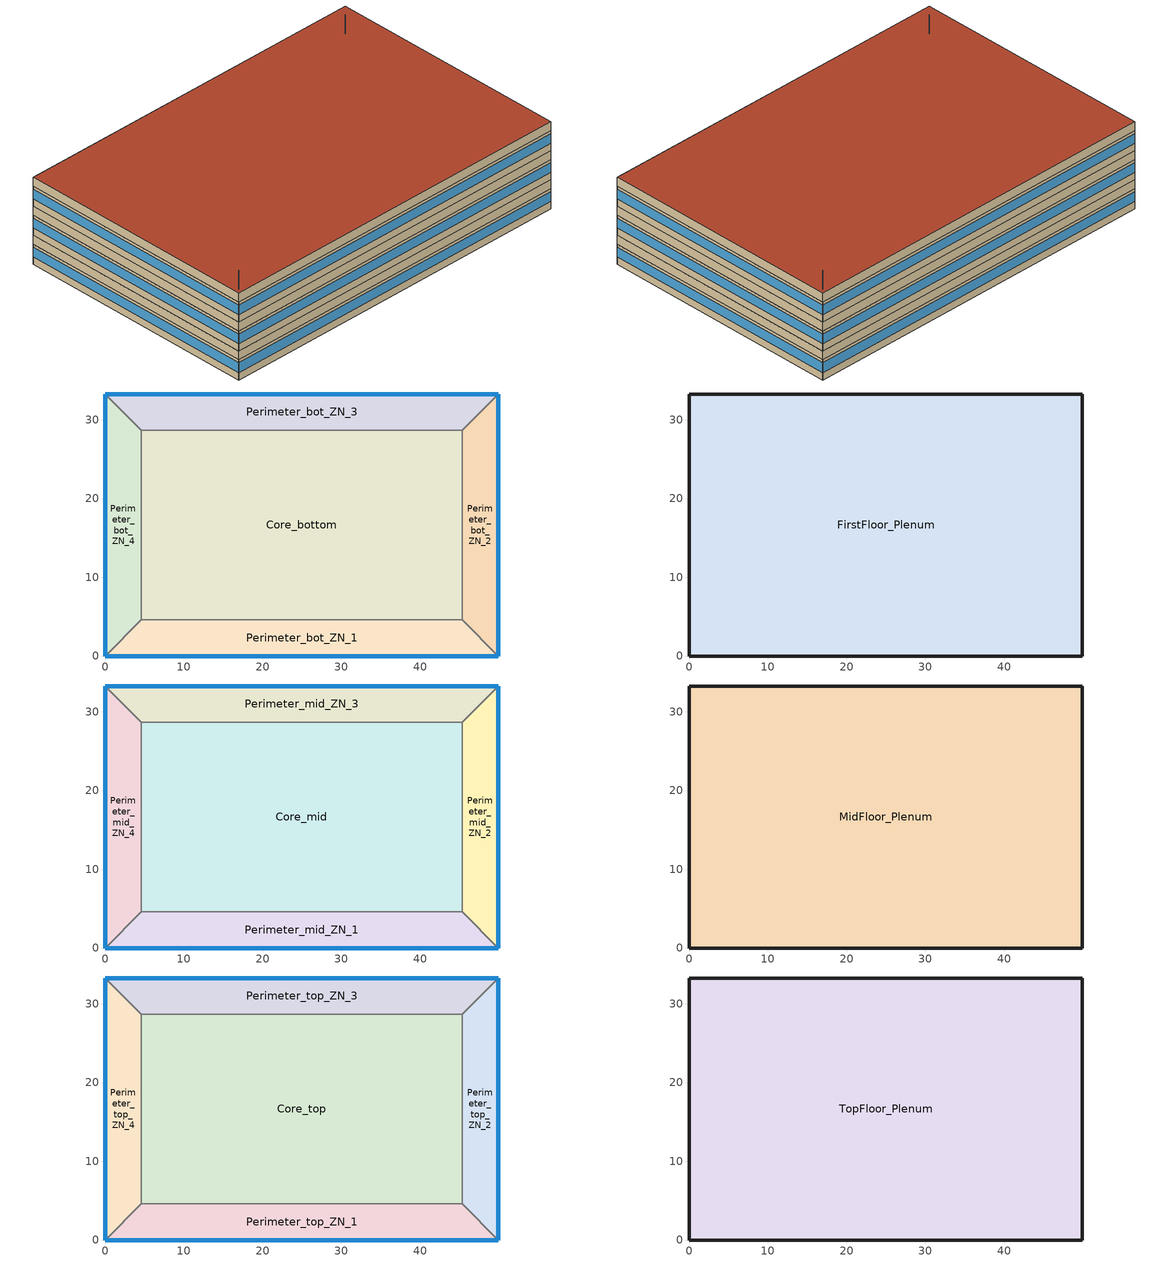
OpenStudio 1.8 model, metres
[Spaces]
Core_bottom
 floor ground: 45.34,28.7 45.34,4.57 4.57,4.57 4.57,28.7 z0
 wall to Perimeter_bot_ZN_1: 4.57,4.57 45.34,4.57 z0:2.74
 wall to Perimeter_bot_ZN_2: 45.34,4.57 45.34,28.7 z0:2.74
 wall to Perimeter_bot_ZN_4: 4.57,28.7 4.57,4.57 z0:2.74
 wall to Perimeter_bot_ZN_3: 45.34,28.7 4.57,28.7 z0:2.74
Perimeter_bot_ZN_2
 floor ground: 49.91,33.27 49.91,0 45.34,4.57 45.34,28.7 z0
 wall outside: 49.91,0 49.91,33.27 z0:2.74
 wall to Perimeter_bot_ZN_1: 45.34,4.57 49.91,0 z0:2.74
 wall to Perimeter_bot_ZN_3: 49.91,33.27 45.34,28.7 z0:2.74
 window: 49.91,0 49.91,33.27 z1.02:2.33
Perimeter_bot_ZN_3
 floor ground: 49.91,33.27 45.34,28.7 4.57,28.7 0,33.27 z0
 wall outside: 49.91,33.27 0,33.27 z0:2.74
 wall to Perimeter_bot_ZN_4: 0,33.27 4.57,28.7 z0:2.74
 window: 49.91,33.27 0,33.27 z1.02:2.33
Perimeter_bot_ZN_1
 floor ground: 45.34,4.57 49.91,0 0,0 4.57,4.57 z0
 wall outside: 0,0 49.91,0 z0:2.74
 wall to Perimeter_bot_ZN_4: 4.57,4.57 0,0 z0:2.74
 window: 0,0 49.91,0 z1.02:2.33
Perimeter_bot_ZN_4
 floor ground: 0,33.27 4.57,28.7 4.57,4.57 0,0 z0
 wall outside: 0,33.27 0,0 z0:2.74
 window: 0,33.27 0,0 z1.02:2.33
FirstFloor_Plenum
 floor to Perimeter_bot_ZN_3: 49.91,33.27 45.34,28.7 4.57,28.7 0,33.27 z2.74
 floor to Perimeter_bot_ZN_1: 45.34,4.57 49.91,0 0,0 4.57,4.57 z2.74
 floor to Core_bottom: 45.34,28.7 45.34,4.57 4.57,4.57 4.57,28.7 z2.74
 floor to Perimeter_bot_ZN_4: 0,33.27 4.57,28.7 4.57,4.57 0,0 z2.74
 floor to Perimeter_bot_ZN_2: 49.91,33.27 49.91,0 45.34,4.57 45.34,28.7 z2.74
 wall outside: 0,33.27 0,0 49.91,0 49.91,33.27 0,33.27 z2.74:3.96
Perimeter_mid_ZN_4
 floor to FirstFloor_Plenum: 0,33.27 4.57,28.7 4.57,4.57 0,0 z3.96
 wall outside: 0,33.27 0,0 z3.96:6.71
 wall to Perimeter_mid_ZN_3: 4.57,28.7 0,33.27 z3.96:6.71
 wall to Core_mid: 4.57,4.57 4.57,28.7 z3.96:6.71
 wall to Perimeter_mid_ZN_1: 0,0 4.57,4.57 z3.96:6.71
 window: 0,33.27 0,0 z4.98:6.29
Perimeter_mid_ZN_1
 floor to FirstFloor_Plenum: 45.34,4.57 49.91,0 0,0 4.57,4.57 z3.96
 wall outside: 0,0 49.91,0 z3.96:6.71
 wall to Core_mid: 45.34,4.57 4.57,4.57 z3.96:6.71
 wall to Perimeter_mid_ZN_2: 49.91,0 45.34,4.57 z3.96:6.71
 window: 0,0 49.91,0 z4.98:6.29
Perimeter_mid_ZN_2
 floor to FirstFloor_Plenum: 49.91,33.27 49.91,0 45.34,4.57 45.34,28.7 z3.96
 wall outside: 49.91,0 49.91,33.27 z3.96:6.71
 wall to Perimeter_mid_ZN_3: 49.91,33.27 45.34,28.7 z3.96:6.71
 wall to Core_mid: 45.34,28.7 45.34,4.57 z3.96:6.71
 window: 49.91,0 49.91,33.27 z4.98:6.29
Core_mid
 floor to FirstFloor_Plenum: 45.34,28.7 45.34,4.57 4.57,4.57 4.57,28.7 z3.96
 wall to Perimeter_mid_ZN_3: 45.34,28.7 4.57,28.7 z3.96:6.71
Perimeter_mid_ZN_3
 floor to FirstFloor_Plenum: 49.91,33.27 45.34,28.7 4.57,28.7 0,33.27 z3.96
 wall outside: 49.91,33.27 0,33.27 z3.96:6.71
 window: 49.91,33.27 0,33.27 z4.98:6.29
MidFloor_Plenum
 floor to Perimeter_mid_ZN_3: 49.91,33.27 45.34,28.7 4.57,28.7 0,33.27 z6.71
 floor to Perimeter_mid_ZN_4: 0,33.27 4.57,28.7 4.57,4.57 0,0 z6.71
 floor to Core_mid: 45.34,28.7 45.34,4.57 4.57,4.57 4.57,28.7 z6.71
 floor to Perimeter_mid_ZN_2: 49.91,33.27 49.91,0 45.34,4.57 45.34,28.7 z6.71
 floor to Perimeter_mid_ZN_1: 45.34,4.57 49.91,0 0,0 4.57,4.57 z6.71
 wall outside: 0,33.27 0,0 49.91,0 49.91,33.27 0,33.27 z6.71:7.92
Perimeter_top_ZN_3
 floor to MidFloor_Plenum: 49.91,33.27 45.34,28.7 4.57,28.7 0,33.27 z7.92
 wall outside: 49.91,33.27 0,33.27 z7.92:10.67
 wall to Perimeter_top_ZN_4: 0,33.27 4.57,28.7 z7.92:10.67
 wall to Core_top: 4.57,28.7 45.34,28.7 z7.92:10.67
 wall to Perimeter_top_ZN_2: 45.34,28.7 49.91,33.27 z7.92:10.67
 window: 49.91,33.27 0,33.27 z8.95:10.25
Perimeter_top_ZN_4
 floor to MidFloor_Plenum: 0,33.27 4.57,28.7 4.57,4.57 0,0 z7.92
 wall outside: 0,33.27 0,0 z7.92:10.67
 wall to Perimeter_top_ZN_1: 0,0 4.57,4.57 z7.92:10.67
 wall to Core_top: 4.57,4.57 4.57,28.7 z7.92:10.67
 window: 0,33.27 0,0 z8.95:10.25
Core_top
 floor to MidFloor_Plenum: 45.34,28.7 45.34,4.57 4.57,4.57 4.57,28.7 z7.92
 wall to Perimeter_top_ZN_1: 4.57,4.57 45.34,4.57 z7.92:10.67
 wall to Perimeter_top_ZN_2: 45.34,4.57 45.34,28.7 z7.92:10.67
Perimeter_top_ZN_2
 floor to MidFloor_Plenum: 49.91,33.27 49.91,0 45.34,4.57 45.34,28.7 z7.92
 wall outside: 49.91,0 49.91,33.27 z7.92:10.67
 wall to Perimeter_top_ZN_1: 45.34,4.57 49.91,0 z7.92:10.67
 window: 49.91,0 49.91,33.27 z8.95:10.25
Perimeter_top_ZN_1
 floor to MidFloor_Plenum: 45.34,4.57 49.91,0 0,0 4.57,4.57 z7.92
 wall outside: 0,0 49.91,0 z7.92:10.67
 window: 0,0 49.91,0 z8.95:10.25
TopFloor_Plenum
 floor to Perimeter_top_ZN_4: 0,33.27 4.57,28.7 4.57,4.57 0,0 z10.67
 floor to Perimeter_top_ZN_2: 49.91,33.27 49.91,0 45.34,4.57 45.34,28.7 z10.67
 floor to Core_top: 45.34,28.7 45.34,4.57 4.57,4.57 4.57,28.7 z10.67
 floor to Perimeter_top_ZN_3: 49.91,33.27 45.34,28.7 4.57,28.7 0,33.27 z10.67
 floor to Perimeter_top_ZN_1: 45.34,4.57 49.91,0 0,0 4.57,4.57 z10.67
 wall outside: 0,33.27 0,0 49.91,0 49.91,33.27 0,33.27 z10.67:11.89
 roof outside: 49.91,0 49.91,33.27 0,33.27 0,0 z11.89
[Site]
USA IL-CHICAGO-OHARE: Latitude {deg}=41.77; Longitude {deg}=-87.75; Time Zone {hr}=-6; Elevation {m}=190; Terrain=City
[Building]
Ref Bldg Medium Office New2004_v1.3_5.0: North Axis {deg}=0
[ClimateZones]
Climate Zone Institution Name 1=ASHRAE; Climate Zone Document Name 1=ANSI/ASHRAE Standard 169; Climate Zone Document Year 1=2006; Climate Zone Institution Name 2=CEC; Climate Zone Document Name 2=California Climate Zone Descriptions; Climate Zone Document Year 2=1995
[Space]
Name | Part of Total Floor Area
Perimeter_mid_ZN_4; Core_bottom; Perimeter_top_ZN_3; Perimeter_bot_ZN_2; Perimeter_mid_ZN_1; Perimeter_bot_ZN_1; Perimeter_bot_ZN_3; Perimeter_mid_ZN_2; Perimeter_top_ZN_4; Perimeter_bot_ZN_4; Core_top; Perimeter_top_ZN_2; Perimeter_top_ZN_1; Core_mid; Perimeter_mid_ZN_3 | Yes
FirstFloor_Plenum; TopFloor_Plenum; MidFloor_Plenum | No
